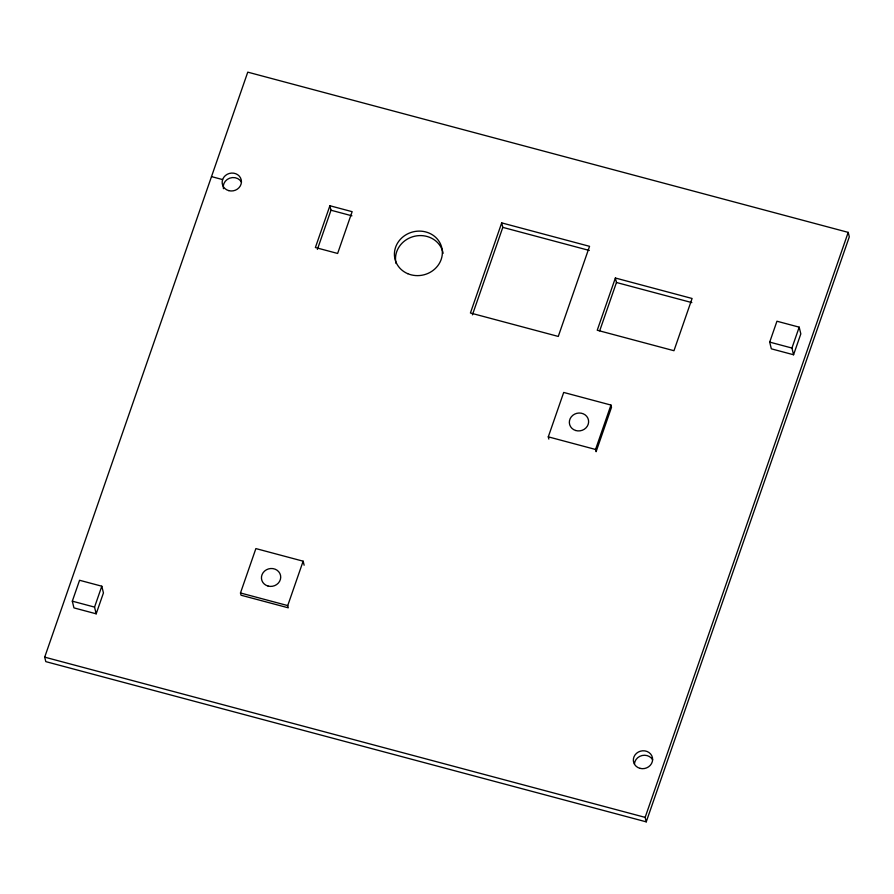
<?xml version="1.0" encoding="UTF-8"?>
<svg xmlns="http://www.w3.org/2000/svg" width="894" height="894" viewBox="0 0 894 894"><rect width="100%" height="100%" fill="white"/><g stroke="black" fill="none" stroke-linecap="round" stroke-linejoin="round"><path stroke-width="1.34" d="M44.7 657.146L247.761 72.146L848.205 232.373L849.3 236.854L646.239 821.854L45.795 661.627L44.7 657.146L645.144 817.373L646.239 821.854M72.313 601.17L79.566 580.273L101.804 586.207L103.436 592.923L96.183 613.82L73.945 607.886L72.313 601.17L94.552 607.104L96.183 613.82M94.552 607.104L101.804 586.207M329.897 205.743L315.392 247.526L337.63 253.46L352.135 211.677L329.897 205.743L330.992 210.224L317.392 249.392M303.144 561.186L287.734 605.584L288.281 607.819L241.022 595.214L240.475 592.979L255.885 548.581L303.144 561.186L304.128 565.22M501.702 222.885L470.423 312.989L558.269 336.435L589.548 246.331L501.702 222.885L502.797 227.367L472.423 314.856M548.838 439.088L548.29 436.842L563.701 392.444L610.96 405.06L611.507 407.295L596.097 451.693L595.549 449.458L610.96 405.06M615.374 278.012L597.237 330.244L673.964 350.716L692.09 298.484L615.374 278.012L616.458 282.493L599.695 330.802M769.7 342.111L776.953 321.225L799.191 327.159L800.823 333.875L793.57 354.762L771.332 348.828L769.7 342.111L791.939 348.045L793.57 354.762M791.939 348.045L799.191 327.159M645.144 817.373L848.205 232.373M502.797 227.367L589.302 250.454M616.458 282.493L691.844 302.597M211.498 176.61L222.617 179.582M330.992 210.224L351.923 215.812M548.29 436.842L595.549 449.458M240.475 592.979L287.734 605.584M223.444 188.69A9.689 8.918 -13.7 0 1 229.68 178.174A9.689 8.918 -13.7 0 1 241.492 182.141M634.438 764.068A9.689 8.918 -13.7 0 1 642.082 755.519A9.689 8.918 -13.7 0 1 652.676 759.844M396.076 263.507A24.082 22.149 -13.7 0 1 414.894 236.172A24.082 22.149 -13.7 0 1 443.122 253.326M575.647 430.495A9.689 8.918 -13.7 0 0 588.487 420.113A9.689 8.918 -13.7 0 0 572.797 415.319A9.689 8.918 -13.7 0 0 575.647 430.495M268.088 586.073A9.689 8.918 -13.7 0 0 280.515 575.267A9.689 8.918 -13.7 0 0 264.624 571.031A9.689 8.918 -13.7 0 0 268.088 586.073M228.808 190.645A9.689 8.918 -13.7 0 0 241.235 179.839A9.689 8.918 -13.7 0 0 225.344 175.593A9.689 8.918 -13.7 0 0 228.808 190.645M639.992 768.348A9.689 8.918 -13.7 0 0 652.419 757.542A9.689 8.918 -13.7 0 0 636.539 753.296A9.689 8.918 -13.7 0 0 639.992 768.348M407.698 273.665A24.082 22.149 -13.7 0 0 442.318 251.147A24.082 22.149 -13.7 0 0 405.15 235.29A24.082 22.149 -13.7 0 0 407.698 273.665"/></g></svg>
